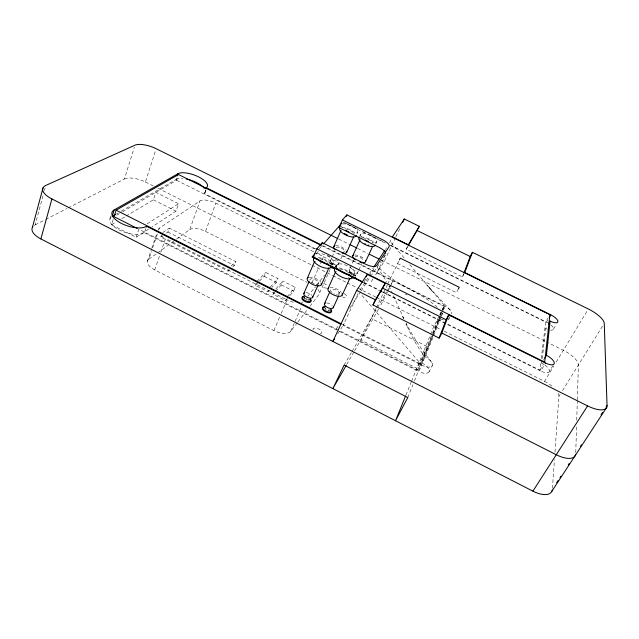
<?xml version="1.0" encoding="UTF-8"?>
<svg xmlns="http://www.w3.org/2000/svg" width="639" height="639" viewBox="0 0 639 639"><rect width="100%" height="100%" fill="white"/><g stroke="black" fill="none" stroke-linecap="round" stroke-linejoin="round"><path stroke-width="0.48" stroke-dasharray="3.19 2.4" d="M575.763 452.532L576.554 426.133M576.737 420.214L577.321 400.589M577.344 399.822L578.391 365.021A17.557 6.558 30.3 0 0 563.342 350.26L546.672 342.009M552.431 488.316L554.452 459.665M554.987 452.108L558.917 396.428A17.229 7.029 31 0 0 558.055 393.073M552.887 365.66L549.532 371.203A9.361 3.682 30.4 0 0 541.704 363.184L541.976 360.835M542.247 358.511L545.746 328.51L547.104 326.202M382.817 291.823L539.907 370.141L540.842 362.289M541.281 358.623L545.634 322.048L548.006 317.99M34.266 225.399A19.833 8.978 14.9 0 1 35.161 224.872L43.109 195.454M44.458 190.462L45.137 187.954M109.948 218.961L111.114 215.215M68.189 207.899L124.429 178.992L134.31 147.313M148.623 229.089L136.187 237.245L111.545 224.76L113.223 219.377M124.429 178.992A16.31 6.454 18.2 0 1 145.388 181.995L155.485 150.82M136.187 237.245L138.831 229.201L417.579 370.117L420.821 363.942L432.547 334.692M126.067 216.11L153.4 199.831L155.876 192.363L178.569 203.713L175.997 211.158L151.946 226.917M111.002 217.308A19.05 8.267 17.6 0 0 120.603 230.663A19.05 8.267 17.6 0 0 144.398 232.764L145.876 228.315M147.385 261.287L151.467 249.258M151.762 248.395L156.795 233.562M297.303 322.735L290.697 331.353A13.938 6.805 23 0 1 273.875 330.603L154.718 269.906A13.97 6.518 18.5 0 1 148.815 259.21L151.427 251.534M152.737 247.668L157.378 234.018M158.72 230.072L159.391 228.099L199.975 200.942A12.812 5.088 20.3 0 1 215.894 203.09L314.108 251.99M121.178 211.229L176.021 179.479L176.755 177.322M122.6 211.725L176.58 180.318L177.985 176.196M229.585 269.882L228.219 271.136L160.685 237.021L161.228 235.432M154.718 269.906L159.415 256.295M160.772 252.373L165.565 238.491A14.218 6.174 19 0 1 159.798 234.385M166.308 233.131L167.913 232.021L169.263 228.107L235.871 261.647L234.361 265.52L232.316 267.39M176.548 239.138L189.743 229.601L199.975 200.942M315.69 248.954L204.168 193.481L205.327 190.254M205.079 192.611L206.077 189.839M189.743 229.601A12.612 5.392 19.9 0 1 205.534 231.39L215.894 203.09M407.466 246.566L406.164 249.258L462.428 276.959L463.491 274.179M228.219 271.136L228.826 269.562M441.237 316.569L425.223 356.897L422.02 362.984A9.825 4.529 28.2 0 1 429.104 371.642L432.379 365.468M441.605 315.658L442.691 312.91M432.915 333.782L439.88 316.417M440.247 315.506L442.084 310.929M442.444 310.019L443.913 306.361L442.268 309.524M407.786 397.506L412.938 384.63M414.407 380.948L441.645 312.878M442.012 311.96L444.217 306.44L321.505 245.56M422.02 362.984L440.135 317.807M417.579 370.117L432.1 334.069M432.475 333.151L438.426 318.358M439.92 314.66L441.038 311.888M269.251 290.274L267.949 291.696L255.384 285.345L256.335 283.005M405.973 395.014L411.196 382.162M411.572 381.243L430.223 335.331M430.598 334.413L433.953 326.146L439.312 315.866M259.442 281.168L264.171 276.288L265.736 272.462L278.013 278.636L276.415 282.454L271.855 287.43M267.949 291.696L268.596 290.138M287.446 298.421L285.593 300.61L272.981 294.236L273.955 291.903M275.545 291.376L281.328 284.922L282.933 281.112L295.258 287.31L293.62 291.12L288.061 297.686M285.593 300.61L286.256 299.052M273.875 330.603L280.122 316.001M281.216 313.429L287.039 299.843L165.565 238.491M290.697 331.353L294.803 321.984M295.082 321.353L301.464 306.776M312.024 282.742L318.845 267.182M320.379 263.683L321.145 261.926M321.912 260.169L323.454 256.646L316.656 253.26M331.769 257.789L330.299 261.311L330.539 263.715M332.168 256.886L334.988 250.536M309.915 306.273L318.917 294.515L330.347 268.835M332.184 265.305L333.278 262.853M335.299 267.677L336.394 265.217M339.285 262.381L337.64 265.329L334.86 266.479M340.835 258.923L342.768 254.594M343.151 253.731L344.317 251.135M357.009 233.714L357.696 232.205M359.541 236.55L360.564 234.289M353.599 260.329L349.261 269.818L349.229 273.029M353.215 275.792L354.341 273.348M358.479 270.72L356.818 274.139L355.156 275.433M358.894 269.818L361.802 263.492M375.764 243.89L376.81 241.638M358.024 293.549L343.103 325.483L421.9 365.252A9.865 4.473 28.1 0 0 432.363 365.516A9.865 4.473 28.1 0 0 425.223 356.897C417.019 347.065 411.308 335.491 406.013 323.917M389.598 242.732L391.563 238.571M377.066 272.589L385.381 254.993M395.485 237.612L384.151 261.559L374.454 276.647M395.908 236.726L400.525 226.973M375.98 308.501L360.811 339.98L416.836 368.288L428.01 346.953L371.203 318.414M376.411 307.599L387.242 285.114M387.681 284.219L399.119 260.472M387.49 292.199L379.846 306.864M387.905 291.336L389.998 287.015M390.413 286.144L392.921 280.96L390.437 285.258M439.76 315.011L441.988 310.722M442.436 309.867L444.217 306.44M443.274 310.258L445.255 306.464L409.327 264.067M441.413 315.362L442.507 313.254M462.428 276.959L463.978 273.995M458.459 288.82L456.446 292.67L397.618 263.58M339.397 331.361L418.649 371.435L421.9 365.252L360.556 293.764M448.81 319.061L450.271 316.289M346.713 364.518L354.126 351.61M354.621 350.747L379.35 307.726M344.125 365.093L351.602 352.217M352.097 351.354L376.994 308.429M377.489 307.575L386.451 292.119M386.946 291.264L389.934 286.112M390.293 245.128L546.497 322.104L547.831 319.827M553.606 328.965L555.77 325.307M406.164 249.258L407.682 246.718M541.704 363.184L541.992 362.688M543.462 360.236L544.053 359.246M539.907 370.141L543.741 363.751M382.657 292.207L540.786 371.051L544.979 364.054M444.201 331.266L544.5 381.371L553.837 365.963M556.194 362.065L587.944 309.635M558.917 396.428L560.115 394.503M562.512 390.629L602.601 325.978M337.712 333.877L344.325 323.574M371.227 281.679L373.919 277.486M336.202 328.981L338.918 324.836M349.765 308.246L360.612 291.664M361.155 290.833L369.829 277.566M384.926 255.185L372.968 273.5A9.665 3.874 24.9 0 1 371.571 274.403M359.917 290.154L375.948 265.824M364.014 281.807L366.219 278.484M369.526 273.492L373.384 267.677M385.501 249.386L386.603 247.724M297.902 321.944L307.511 309.404M307.734 296.296L314.923 287.231M316.664 285.034L324.508 275.153M287.254 296.72L295.258 287.31M316.281 253.667L318.709 250.887M342.72 223.41L343.55 222.46L386.97 243.858M319.396 248.683L323.246 244.298M272.981 294.236L274.906 292.087M275.888 288.924L282.933 281.112M270.217 287.087L278.013 278.636M255.384 285.345L258.763 281.863M256.974 281.44L265.736 272.462M231.102 265.976L235.871 261.647M148.815 259.21L156.843 253.403M157.641 252.82L173.688 241.207M160.685 237.021L162.29 235.903M162.849 232.5L169.263 228.107M147.106 223.89L178.569 203.713M111.545 224.76L115.811 222.212M121.793 218.658L125.212 216.621M116.625 215.199L121.777 212.204M116.458 213.961L118.199 212.955M35.161 224.872L44.93 219.848M45.76 219.417L66.975 208.522M353.567 275.8L354.853 275.553M354.541 275.673L355.516 275.289M344.772 222.699L359.054 229.736M362.625 231.494L365.3 232.82M369.765 235.016L383.152 241.614M390.533 245.616L545.634 322.048M338.774 239.098L349.006 244.162M357.552 248.395L367.824 253.475M381.571 260.281L545.794 341.569M322.943 245.711L445.255 306.464A8.658 3.451 27.3 0 1 451.557 313.845M176.58 180.318L315.059 249.218M327.567 255.44L330.251 256.774M335.611 259.442L338.295 260.768M389.215 286.112L391.004 286.999M405.302 294.108L407.083 295.002M364.11 282.502L379.318 290.082M363.463 282.638L379.366 290.569M145.388 181.995L153.911 186.253M157.889 188.233L311.465 264.953M311.96 265.201L332.352 275.393M332.895 275.657L346.594 282.502M347.177 282.797L357.057 287.734M357.896 288.149L375.748 297.071M376.523 297.454L440.934 329.628M153.4 199.831L175.997 211.158M205.534 231.39L307.095 282.358M264.171 276.288L276.415 282.454M281.328 284.922L293.62 291.12M167.913 232.021L234.361 265.52M342.416 324.372L420.821 363.942M144.398 232.764L338.51 330.914M437.364 307.391C419.527 290.817 394.007 284.938 377.785 266.327M431.836 290.625L426.724 284.85L451.142 311.105M391.196 242.676L404.806 258.731M377.13 267.326L382.809 275.233L386.779 282.055M431.812 362.449C421.844 350.332 413.281 337.112 406.092 323.166M404.024 319.109L392.154 292.67M388.903 286.008L391.755 291.807M405.957 323.813L407.035 326.178M403.584 318.486L402.778 316.664L403.824 319.053M348.718 273.18A4.361 1.797 24.6 0 1 349.174 273.173M350.571 273.404A4.361 1.797 24.6 0 1 355.26 276.439M330.698 263.763A4.353 1.789 24 0 1 336.41 267.573M348.295 272.613A4.369 1.797 24.6 0 1 352.808 273.404A4.369 1.797 24.6 0 1 355.787 276.344M329.085 263.228A4.353 1.789 24 0 1 334.517 264.33A4.353 1.789 24 0 1 336.306 267.557M315.826 261.95A7.844 3.235 23.7 0 1 315.474 261.359M319.588 258.699A7.844 3.235 23.7 0 1 328.382 262.925M313.07 329.908A4.753 2.268 24.5 0 1 315.85 328.095A4.753 2.268 24.5 0 1 321.233 330.938A4.753 2.268 24.5 0 1 320.275 333.718M331.984 292.454A4.864 2.109 24.4 0 1 332.424 289.132A4.864 2.109 24.4 0 1 339.141 292.327A4.864 2.109 24.4 0 1 336.394 294.555M334.652 294.02A4.864 2.109 24.4 0 1 333.838 293.652M349.094 277.669A7.86 3.251 24.4 0 1 348.327 277.773M336.394 271.567A7.86 3.251 24.4 0 1 336.25 271.088M339.972 269.035A7.86 3.251 24.4 0 1 348.966 273.053M336.817 267.741A9.849 4.034 24.4 0 1 341.106 263.915A9.849 4.034 24.4 0 1 352.856 269.578A9.849 4.034 24.4 0 1 351.418 274.786M342.576 224.073A8.898 3.291 24 0 1 355.779 228.562A8.898 3.291 24 0 1 352.928 233.067M342.392 227.612A8.898 3.291 24 0 1 341.386 225.855M345.092 228.69A7.101 2.652 24 0 1 354.325 234.122M336.25 247.66A4.393 1.725 24 0 1 341.553 248.188A4.393 1.725 24 0 1 343.91 251.638M326.729 288.101A4.305 1.869 24 0 1 321.92 286.576M320.123 284.395A4.305 1.869 24 0 1 320.299 283.748M323.598 283.5A4.305 1.869 24 0 1 327.511 285.777M344.181 293.644A4.313 1.877 24.7 0 1 346.482 296.728A4.313 1.877 24.7 0 1 342.608 296.951M339.213 294.819A4.313 1.877 24.7 0 1 341.13 292.51M355.044 257.221A4.409 1.733 24.6 0 1 360.564 257.629A4.409 1.733 24.6 0 1 362.273 261.207M362.497 237.916A7.117 2.668 24.6 0 1 373 242.924M361.586 237.085A8.914 3.299 24.6 0 1 364.725 233.331A8.914 3.299 24.6 0 1 376.012 239.178A8.914 3.299 24.6 0 1 372.178 242.572M316.233 253.955A9.825 4.01 23.7 0 1 329.748 257.301A9.825 4.01 23.7 0 1 330.762 264.179M315.818 257.421A9.825 4.01 23.7 0 1 315.49 256.846M318.278 257.589A9.801 4.05 23.7 0 1 330.938 264.242M309.252 277.214A7.764 3.363 23.7 0 1 320.746 282.047M305.817 292.646A4.808 2.157 23.7 0 1 312.008 295.41M339.093 267.965A9.825 4.066 24.4 0 1 352.401 275.713M329.9 287.558A7.78 3.379 24.4 0 1 341.402 292.39M326.705 302.966A4.824 2.173 24.4 0 1 332.232 305.434M341.905 227.652A8.874 3.315 24 0 1 355.699 234.138M335.523 245.711A7.037 2.764 24 0 1 345.931 250.105M360.851 237.005A8.898 3.331 24.6 0 1 374.694 243.515M354.765 254.977A7.053 2.772 24.6 0 1 364.717 259.418M544.5 381.371A17.229 7.029 31 0 1 552.575 386.667M429.104 371.642A9.825 4.529 28.2 0 1 418.649 371.435M448.905 318.398A8.627 3.499 27.4 0 1 447.995 319.915M443.498 319.915A8.627 3.499 27.4 0 1 439.776 318.502M205.295 190.063A16.334 6.27 19.7 0 1 204.168 193.481M176.021 179.479A16.334 6.27 19.7 0 1 183.002 178.553M317.895 289.419A12.62 5.591 23.6 0 1 318.917 294.515M315.083 286.791A12.62 5.591 23.6 0 1 315.738 287.302M550.962 324.995A8.411 3.011 29.3 0 1 550.427 330.099M547.399 329.237A8.411 3.011 29.3 0 1 545.746 328.51M546.497 322.104A8.411 3.011 29.3 0 1 547.839 322.823M549.524 371.243A9.361 3.682 30.4 0 1 540.786 371.051M323.454 256.646A12.828 5.28 23.6 0 1 331.841 264.506M303.03 301.848A14.186 6.454 23.1 0 1 301.576 302.479M293.381 302.207A14.186 6.454 23.1 0 1 287.039 299.843M158.176 229.465A14.218 6.174 19 0 1 159.391 228.099M311.329 282.15A4.848 2.101 23.7 0 0 318.773 283.508A4.848 2.101 23.7 0 0 312.966 278.892A4.848 2.101 23.7 0 0 311.329 282.15M331.881 262.813A4.361 1.781 24 0 0 338.51 264.107A4.361 1.781 24 0 0 333.207 260.033A4.361 1.781 24 0 0 331.881 262.813M350.388 271.95A4.377 1.781 24.6 0 0 357.153 273.572A4.377 1.781 24.6 0 0 352.185 269.378A4.377 1.781 24.6 0 0 350.388 271.95"/><path stroke-width="0.96" d="M544.644 358.263L546.417 355.292L550.091 321.113A8.451 2.955 29.2 0 0 557.943 321.657A8.451 2.955 29.2 0 0 550.77 314.803L464.761 272.51L472.421 252.301L588.343 308.98A18.004 5.887 29.5 0 1 604.254 323.31L607.05 405.581L606.044 407.123M43.037 187.818L32.365 227.484M552.256 490.113A20.983 10.048 34 0 1 532.91 491.151L40.88 238.93L51.903 198.945A20.264 8.419 15.8 0 1 45.816 185.438L134.981 145.165A16.614 6.007 18.8 0 1 156.172 148.711L337.919 238.674M321.289 244.889L206.221 187.738A16.382 6.19 19.8 0 0 198.513 176.843A16.382 6.19 19.8 0 0 177.977 173.712L114.173 209.935L112.144 216.461L115.595 214.464M320.61 245.112L178.545 174.551L116.106 210.175L114.069 216.685L137.209 228.387M146.283 227.093L146.555 226.278L340.587 324.213M177.243 175.877L177.977 173.712M205.838 188.825L206.221 187.738M334.477 338.918L332.855 341.434L356.61 290.425L367.321 274.379L385.277 283.309L375.397 299.819L372.936 304.955L439.129 338.087L441.813 333.015L448.698 314.859L545.578 363.048A9.409 3.618 30.2 0 0 554.325 363.311A9.409 3.618 30.2 0 0 546.417 355.292M439.129 338.087L446.118 319.756L448.698 314.859M463.85 273.244L470.216 256.527L472.421 252.301M405.605 395.932L395.525 420.726L407.786 397.506L344.125 365.093L332.863 388.608L346.218 365.372M362.704 281.799L313.238 257.142L316.84 248.819L322.264 242.7L365.859 264.338A9.705 3.802 24.8 0 0 376.762 265.449L389.095 246.678A9.154 3.379 24.9 0 0 382.825 239.849L342.416 219.944L339.045 227.62L379.262 247.469A9.114 3.443 24.9 0 1 385.676 253.395M321.473 244.513L322.264 242.7M307.295 278.3L314.62 261.439M303.876 293.413L309.124 281.4M346.138 216.581L346.881 214.904L549.907 314.739L544.7 362.145L316.84 248.819M333.854 246.574L341.034 230.296M312.639 297.391L318.07 285.082M321.425 284.706L328.885 267.901M328.023 288.692L335.563 271.887M346.665 252.373L353.567 237.045M324.428 303.757L329.844 291.791M352.696 255.919L360.069 239.689M333.215 307.742L338.662 295.785M342.192 295.114L349.868 278.372M365.54 261.734L372.617 246.454M366.163 276.855L367.321 274.379M402.626 222.54L404.303 218.993L419.352 226.35L408.185 245.871M372.936 304.955L385.277 283.309M399.375 259.937L400.246 258.14L459.265 287.278L458.459 288.82M549.165 317.551L550.77 314.803M548.462 323.893L550.091 321.113M419.352 226.35L408.337 244.769L392.346 236.901L404.303 218.993M545.283 363.551L545.578 363.048M532.91 491.151L587.592 405.893A22.117 8.571 31.7 0 0 607.05 405.581M556.665 482.717L558.103 480.512M560.036 477.557L561.002 476.079M568.311 464.88L569.301 463.379M580.508 446.222L581.466 444.752M601.035 414.791L602.529 412.498M551.912 491.191L606.786 407.243M373.935 266.846L384.95 250.216M313.238 257.142L313.933 256.343M339.045 227.62L340.331 226.142M315.099 253.587L312.08 257.022L363 282.406M323.893 243.571L341.745 223.235M342.416 219.944L346.881 214.904M307 299.212L306.337 298.948M309.212 299.939L308.166 300.003M329.173 310.362L328.262 310.306M417.291 230.615L470.216 256.527M349.86 244.585L356.698 247.964M369.542 254.33L378.991 259.003M382.897 288.261L446.118 319.756M380.205 290.985L381.882 291.823M356.61 290.425L375.397 299.819M441.813 333.015L587.592 405.893M116.106 210.175L341.522 323.925M51.903 198.945L556.265 454.736A21.462 9.441 33 0 0 575.659 454.297M325.802 309.204L325.147 308.549M305.226 298.836L304.212 297.694M330.043 309.508A4.808 2.189 24.4 0 1 329.612 312.87A4.808 2.189 24.4 0 1 323.03 309.947A4.808 2.189 24.4 0 1 325.043 307.287M309.819 299.411A4.8 2.181 23.7 0 1 308.853 302.503A4.8 2.181 23.7 0 1 302.407 299.515A4.8 2.181 23.7 0 1 304.627 296.999M355.228 277.653A4.361 1.797 24.6 0 1 351.466 277.582M335.299 268.5A4.353 1.789 24 0 1 330.531 267.182M331.154 309.524A4.816 2.189 24.4 0 1 329.349 312.088A4.816 2.189 24.4 0 1 323.278 309.036A4.816 2.189 24.4 0 1 325.115 306.48M310.187 298.653A4.8 2.173 23.7 0 1 309.516 301.704A4.8 2.173 23.7 0 1 303.206 299.236A4.8 2.173 23.7 0 1 303.9 296.192M354.988 277.246A4.369 1.797 24.6 0 1 352.201 276.991M334.988 267.805A4.353 1.789 24 0 1 331.202 266.655M349.884 274.746A9.849 4.034 24.4 0 1 337.368 268.516M348.886 231.853A8.898 3.291 24 0 1 345.739 230.272M347.336 234.976A7.101 2.652 24 0 1 344.413 233.467M368.607 245.168A7.117 2.668 24.6 0 1 368.144 245.041M365.332 243.922A7.117 2.668 24.6 0 1 364.877 243.691M368.415 241.47A8.914 3.299 24.6 0 1 365.228 239.921M328.079 264.107A9.825 4.01 23.7 0 1 316.537 258.356M331.633 266.191A9.801 4.05 23.7 0 1 319.843 266.151A9.801 4.05 23.7 0 1 314.907 257.852M321.465 283.333A7.764 3.363 23.7 0 1 312.862 284.555A7.764 3.363 23.7 0 1 308.341 277.454M312.679 296.512A4.808 2.157 23.7 0 1 307.303 297.351A4.808 2.157 23.7 0 1 304.539 292.862M352.552 276.2A9.825 4.066 24.4 0 1 342.312 277.318A9.825 4.066 24.4 0 1 335.02 268.723M342.169 293.708A7.78 3.379 24.4 0 1 334.109 295.186A7.78 3.379 24.4 0 1 328.67 287.989M333.223 306.848A4.824 2.173 24.4 0 1 327.535 307.551A4.824 2.173 24.4 0 1 325.602 303.014M356.115 235.344A8.874 3.315 24 0 1 346.458 235.336A8.874 3.315 24 0 1 340.228 228.187M346.634 251.215A7.037 2.764 24 0 1 342.208 253.052M335.299 249.625A7.037 2.764 24 0 1 334.429 246.015M375.149 245.088A8.898 3.331 24.6 0 1 364.933 244.481A8.898 3.331 24.6 0 1 359.525 237.373M365.452 260.552A7.053 2.772 24.6 0 1 359.901 262.126M355.228 259.809A7.053 2.772 24.6 0 1 353.527 255.209M40.88 238.93A19.833 8.978 14.9 0 1 32.845 226.701M186.141 179A16.334 6.27 19.7 0 1 204.392 188.409M146.555 226.278A19.114 8.171 17.7 0 1 121.506 223.474A19.114 8.171 17.7 0 1 114.173 209.935"/></g></svg>
